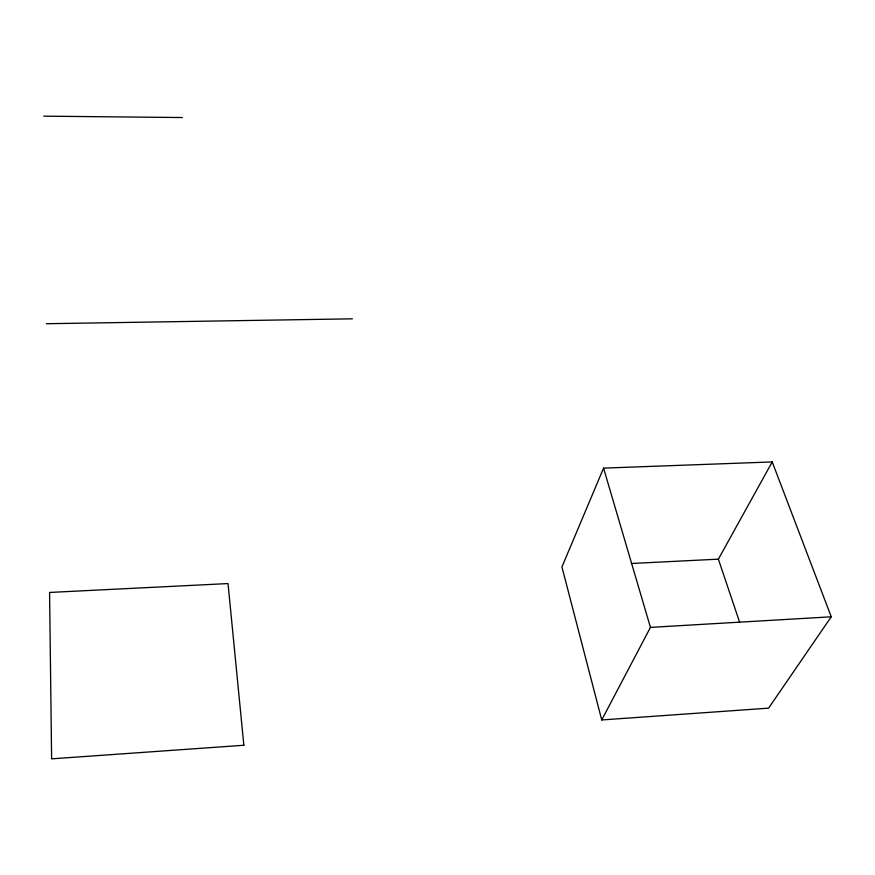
<?xml version="1.0" encoding="UTF-8"?>
<svg xmlns="http://www.w3.org/2000/svg" width="875" height="875" viewBox="0 0 875 875"><rect width="100%" height="100%" fill="white"/><g stroke="black" fill="none" stroke-linecap="round" stroke-linejoin="round"><path stroke-width="1.31" d="M603.564 468.125L561.936 566.945L601.737 719.95L768.589 708.148L831.25 616.798L772.22 461.934L603.564 468.125L650.442 627.386L601.737 719.95M739.583 622.092L718.375 559.158L772.22 461.934M650.442 627.386L831.25 616.798M631.312 563.489L718.375 559.158M46.288 323.728L352.395 318.828M43.75 116.156L182.405 117.545M243.852 745.259L51.614 758.844L49.58 592.452L228.025 583.57L243.852 745.259"/></g></svg>
